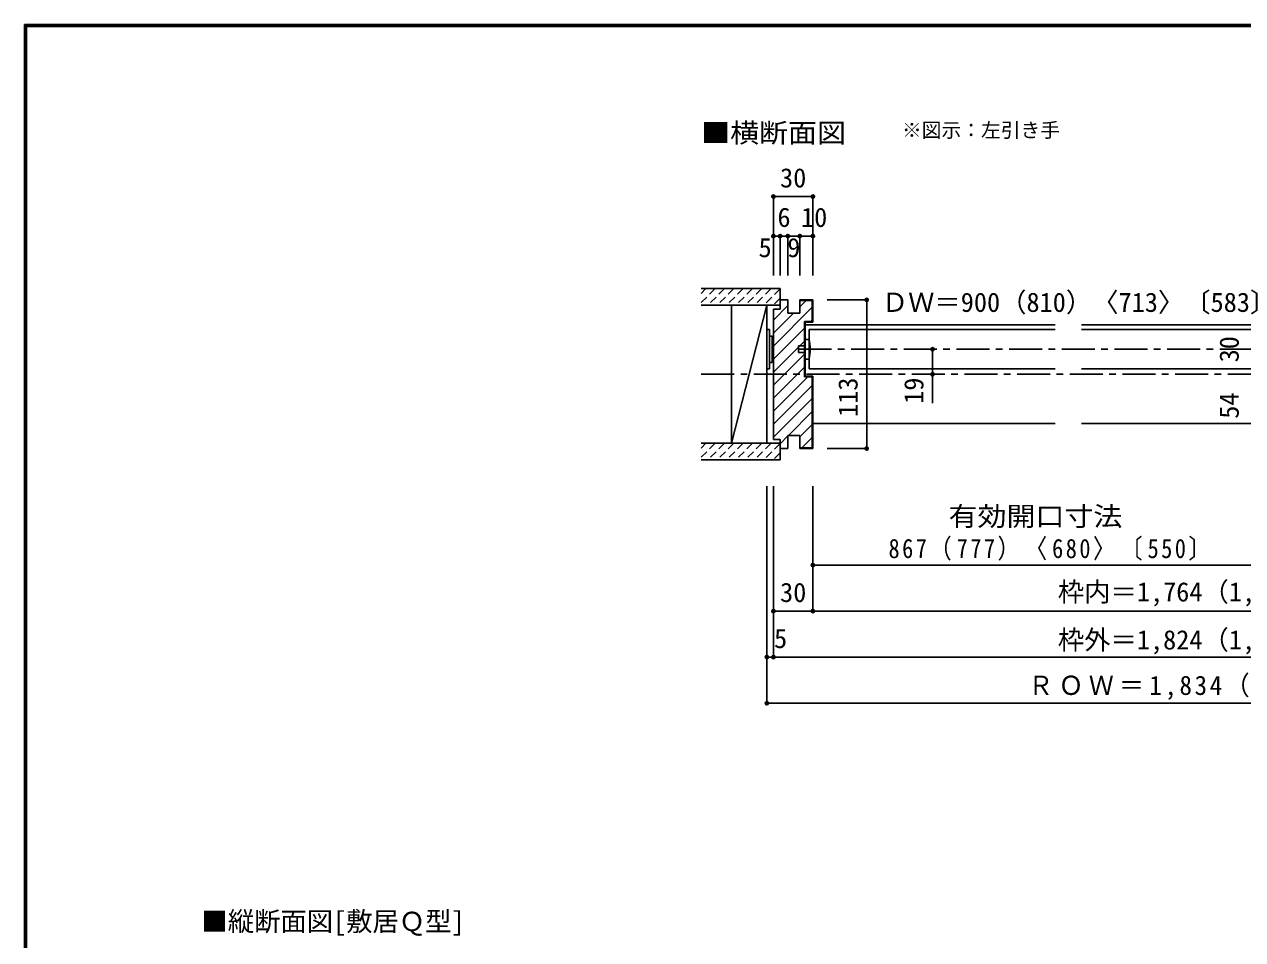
# Model space of a CAD drawing. Units: millimetres at full size, sheet at 1:5; details may follow other scales. Extents: x -973 to 977, y -718 to 696.
# Drawn here: x -973 to -48, y 0 to 696 of the extents above; entities that cross this region are included whole.
import ezdxf
from ezdxf.enums import TextEntityAlignment as Align

# ---------------------------------------------------------------- set-up
doc = ezdxf.new("R2010")
doc.units = ezdxf.units.MM
doc.header["$LTSCALE"] = 5
doc.header["$PDMODE"] = 32
doc.header["$PDSIZE"] = 2.5
doc.linetypes.add('CHAIN1', pattern=[8, 5, -1, 1, -1])
doc.linetypes.add('DASHED1', pattern=[1.8, 1.2, -0.6])
for name, color, linetype in [('0-1_通り芯', 4, 'CHAIN1'), ('0-2_柱', 7, 'Continuous'), ('0-3_仕上げ', 2, 'Continuous'), ('0-4_枠', 3, 'Continuous'), ('0-6_扉', 6, 'Continuous'), ('0-7_金物', 7, 'Continuous'), ('0-A_文字', 7, 'Continuous'), ('0-B_寸法', 7, 'Continuous'), ('0-C_ハッチ', 4, 'DASHED1'), ('F-1_枠', 6, 'Continuous')]:
    doc.layers.add(name, color=color, linetype=linetype)
doc.styles.add('ＭＳ ゴシック', font='')
doc.styles.get('ＭＳ ゴシック').set_extended_font_data('MS Gothic')

msp = doc.modelspace()

# ---------------------------------------------------------------- linework, layer by layer
at = {"layer": '0-1_通り芯'}
for p, q in [((-385.366, 449), (388.672, 449)), ((-459.276, 430), (462.672, 430))]:
    msp.add_line(p, q, dxfattribs=at)
at = {"layer": '0-2_柱'}
for p, q in [((-436.366, 482.5), (-409.366, 482.5)), ((-436.366, 377.5), (-436.366, 482.5)), ((-409.366, 482.5), (-436.366, 377.5)), ((-409.366, 482.5), (-409.366, 377.5)), ((-409.366, 377.5), (-436.366, 377.5))]:
    msp.add_line(p, q, dxfattribs=at)
at = {"layer": '0-3_仕上げ'}
for p, q in [((-459.366, 495), (-399.366, 495)), ((-399.366, 495), (-399.366, 482.5)), ((-459.366, 482.5), (-399.366, 482.5)), ((-459.366, 377.5), (-399.366, 377.5)), ((-399.366, 377.5), (-399.366, 365)), ((-459.366, 365), (-399.366, 365))]:
    msp.add_line(p, q, dxfattribs=at)
at = {"layer": '0-4_枠'}
for p, q in [((-399.366, 479.5), (-399.366, 486.5)), ((-393.366, 486.5), (-399.366, 486.5)), ((-393.366, 476.5), (-393.366, 486.5)), ((-384.366, 476.5), (-384.366, 486.5)), ((-384.366, 486.5), (-374.366, 486.5)), ((-384.366, 486), (-374.866, 486)), ((-374.866, 486), (-374.866, 470)), ((-374.366, 486.5), (-374.366, 469.5)), ((-399.366, 479.5), (-404.366, 479.5)), ((-404.366, 479.5), (-404.366, 380.5)), ((-384.366, 476.5), (-393.366, 476.5)), ((-380.866, 470), (-374.866, 470)), ((-380.866, 470), (-380.866, 428)), ((-380.366, 469.5), (-374.366, 469.5)), ((-380.366, 469.5), (-380.366, 428.5)), ((-380.866, 428), (-374.866, 428)), ((-380.366, 428.5), (-374.366, 428.5)), ((-374.866, 374), (-374.866, 428)), ((-374.366, 373.5), (-374.366, 428.5)), ((-399.366, 380.5), (-404.366, 380.5)), ((-399.366, 380.5), (-399.366, 373.5)), ((-393.366, 383.5), (-393.366, 373.5)), ((-384.366, 383.5), (-393.366, 383.5)), ((-384.366, 383.5), (-384.366, 373.5)), ((-393.366, 373.5), (-399.366, 373.5)), ((-384.366, 374), (-374.866, 374)), ((-384.366, 373.5), (-374.366, 373.5))]:
    msp.add_line(p, q, dxfattribs=at)
at = {"layer": '0-4_枠', "color": 4}
for p, q in [((-380.366, 467.5), (-190.357, 467.5)), ((-170.357, 467.5), (173.663, 467.5)), ((-374.366, 392.5), (-190.357, 392.5)), ((-170.357, 392.5), (-13.347, 392.5))]:
    msp.add_line(p, q, dxfattribs=at)
at = {"layer": '0-6_扉'}
for p, q in [((-377.366, 434), (-377.366, 464)), ((-377.366, 464), (-190.357, 464)), ((-170.357, 464), (16.653, 464)), ((-377.366, 434), (-190.357, 434)), ((-170.357, 434), (16.653, 434))]:
    msp.add_line(p, q, dxfattribs=at)
at = {"layer": '0-7_金物'}
for p, q in [((-409.366, 464), (-407.366, 464)), ((-409.366, 434), (-409.366, 464)), ((-407.366, 434), (-407.366, 464)), ((-407.366, 459), (-405.366, 459)), ((-405.366, 439), (-405.366, 459)), ((-405.366, 458), (-404.359, 458)), ((-385.366, 446.5), (-385.366, 451.5)), ((-385.366, 451.5), (-380.366, 451.5)), ((-380.366, 446.5), (-385.366, 446.5)), ((-407.366, 439), (-405.366, 439)), ((-405.366, 440), (-404.359, 440)), ((-380.366, 441.5), (-377.366, 441.5)), ((-409.366, 434), (-407.366, 434))]:
    msp.add_line(p, q, dxfattribs=at)
msp.add_lwpolyline([(-377.366, 456.5), (-380.366, 456.5), (-380.366, 441.5)], dxfattribs=at)
msp.add_arc((-404.991, 449), 28.625, 344.81071, 15.18929, dxfattribs=at)
at = {"layer": '0-B_寸法', "color": 4}
for p, q in [((-404.366, 565), (-404.366, 505)), ((-404.366, 565), (-374.366, 565)), ((-374.366, 565), (-374.366, 505)), ((-404.366, 535), (-374.366, 535)), ((-399.366, 535), (-399.366, 505)), ((-393.366, 535), (-393.366, 505)), ((-384.366, 535), (-384.366, 505)), ((-333.564, 486.5), (-363.629, 486.5)), ((-333.564, 374.5), (-333.564, 485.5)), ((-283.564, 408), (-283.564, 449)), ((-333.564, 373.5), (-363.629, 373.5)), ((-409.366, 180), (-409.366, 345)), ((-404.366, 345), (-404.366, 215)), ((-374.366, 345), (-374.366, 250)), ((-374.366, 285), (377.672, 285)), ((-404.366, 250), (407.672, 250)), ((-409.366, 215), (412.672, 215)), ((-409.366, 180), (412.672, 180))]:
    msp.add_line(p, q, dxfattribs=at)
at = {"layer": '0-B_寸法'}
for p in [(-404.366, 565), (-374.366, 565), (-404.366, 535), (-399.366, 535), (-393.366, 535), (-384.366, 535), (-374.366, 535), (-333.564, 486.5), (-283.564, 449), (-283.564, 430), (-333.564, 373.5), (-374.366, 285), (-404.366, 250), (-374.366, 250), (-409.366, 215), (-404.366, 215), (-409.366, 180)]:
    msp.add_point(p, dxfattribs=at)
at = {"layer": '0-C_ハッチ'}
for p, q in [((-455.717, 495), (-459.366, 491.351)), ((-448.646, 495), (-459.366, 484.279)), ((-441.575, 495), (-454.075, 482.5)), ((-434.504, 495), (-447.004, 482.5)), ((-427.433, 495), (-439.933, 482.5)), ((-420.362, 495), (-432.862, 482.5)), ((-413.291, 495), (-425.791, 482.5)), ((-406.219, 495), (-418.719, 482.5)), ((-399.366, 494.782), (-411.648, 482.5)), ((-399.366, 487.711), (-404.577, 482.5)), ((-455.717, 377.5), (-459.366, 373.851)), ((-448.646, 377.5), (-459.366, 366.779)), ((-441.575, 377.5), (-454.075, 365)), ((-434.504, 377.5), (-447.004, 365)), ((-427.433, 377.5), (-439.933, 365)), ((-420.362, 377.5), (-432.862, 365)), ((-413.291, 377.5), (-425.791, 365)), ((-406.219, 377.5), (-418.719, 365)), ((-399.366, 377.282), (-411.648, 365)), ((-399.366, 370.211), (-404.577, 365))]:
    msp.add_line(p, q, dxfattribs=at)
at = {"layer": '0-C_ハッチ', "linetype": 'Continuous'}
for p, q in [((-404.366, 471.184), (-393.366, 482.184)), ((-399.366, 486.084), (-398.95, 486.5)), ((-384.366, 481.285), (-379.651, 486)), ((-404.366, 451.385), (-374.866, 480.885)), ((-404.366, 461.285), (-389.151, 476.5)), ((-404.366, 441.486), (-380.866, 464.986)), ((-375.852, 470), (-374.866, 470.986)), ((-404.366, 431.586), (-380.866, 455.086)), ((-404.366, 421.687), (-380.866, 445.187)), ((-404.366, 411.787), (-380.866, 435.287)), ((-404.366, 401.888), (-378.254, 428)), ((-404.366, 391.988), (-374.866, 421.488)), ((-404.366, 382.089), (-374.866, 411.589)), ((-393.056, 383.5), (-374.866, 401.689)), ((-384.366, 382.29), (-374.866, 391.79)), ((-399.366, 377.189), (-393.366, 383.189)), ((-382.757, 374), (-374.866, 381.89))]:
    msp.add_line(p, q, dxfattribs=at)
at = {"layer": 'F-1_枠'}
for p, q in [((-973.347, 695.833), (-973.347, -700.833)), ((-973.347, 695.833), (976.653, 695.833)), ((-973.347, 695), (976.653, 695)), ((-973.347, 694.167), (976.653, 694.167)), ((-972.514, 695.833), (-972.514, -700.833)), ((-971.68, 695.833), (-971.68, -700.833))]:
    msp.add_line(p, q, dxfattribs=at)

# ---------------------------------------------------------------- texts
at = {"layer": '0-A_文字', "style": 'ＭＳ ゴシック', "width": 1.1}
msp.add_text('■横断面図', height=14.66, dxfattribs=at).set_placement((-459.276, 601.667), align=Align.BOTTOM_LEFT)
at = {"layer": '0-A_文字', "style": 'ＭＳ ゴシック'}
for s, height, p in [('※図示：左引き手', 11, (-306.754, 606.667)), ('■縦断面図[敷居Ｑ型]', 14.66, (-838.847, 2.5))]:
    msp.add_text(s, height=height, dxfattribs=at).set_placement(p, align=Align.BOTTOM_LEFT)
at = {"layer": '0-B_寸法', "style": 'ＭＳ ゴシック'}
for s, p in [('30', (-399.366, 567.5)), ('6', (-401.366, 537.5)), ('10', (-383.44, 537.5)), ('5', (-415.7, 514.493)), ('9', (-393.866, 514.493)), ('ＤＷ＝900（810）〈713〉〔583〕', (-322.088, 472.947)), ('30', (-399.366, 252.5)), ('枠内＝1,764（1,584）〈1,390〉〔1,130〕', (-188.347, 252.911)), ('5', (-403.922, 217.5)), ('枠外＝1,824（1,644）〈1,450〉〔1,190〕', (-188.347, 216.458))]:
    msp.add_text(s, height=14.66, dxfattribs=at).set_placement(p, align=Align.BOTTOM_LEFT)
for s, p in [('30', (-46.552, 439)), ('113', (-336.064, 397.532)), ('19', (-286.064, 407.5)), ('54', (-46.552, 396.156))]:
    msp.add_text(s, height=14.66, rotation=90, dxfattribs=at).set_placement(p, align=Align.BOTTOM_LEFT)
at = {"layer": '0-B_寸法', "style": 'ＭＳ ゴシック', "width": 1.1}
msp.add_text('有効開口寸法', height=14.66, dxfattribs=at).set_placement((-271.357, 310.31), align=Align.BOTTOM_LEFT)
at = {"layer": '0-B_寸法', "char_height": 14.66, "attachment_point": 7, "style": 'ＭＳ ゴシック'}
for s, insert in [('\\T1.22;\\W0.85;867（777）〈680〉〔550〕', (-316.982, 288.31)), ('\\T1.21;\\W0.95;ＲＯＷ＝1,834（1,654）<1,460>〔1,200〕', (-210.847, 182.5))]:
    msp.add_mtext(s, dxfattribs=dict(at, insert=insert))

doc.saveas('drawing.dxf')
